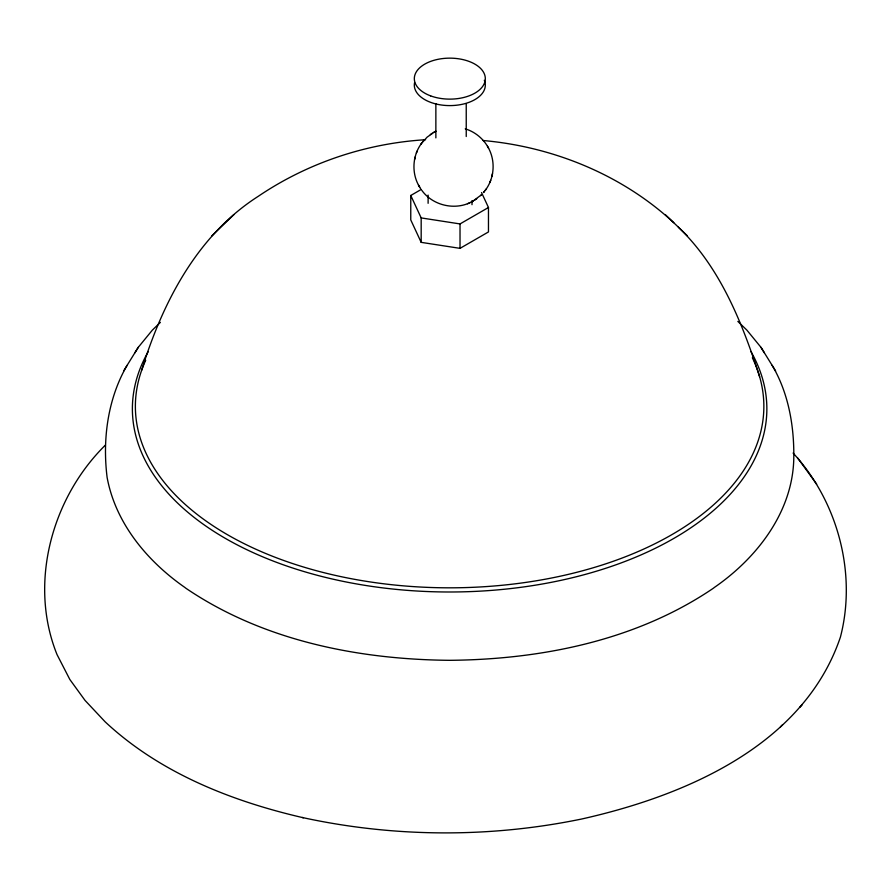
<?xml version="1.0" encoding="UTF-8"?>
<svg xmlns="http://www.w3.org/2000/svg" width="891" height="891" viewBox="0 0 891 891"><rect width="100%" height="100%" fill="white"/><g stroke="black" fill="none" stroke-linecap="round" stroke-linejoin="round"><path stroke-width="1.34" d="M421.254 143.729C412.488 155.78 411.508 172.876 418.904 185.829M485.818 189.594C494.572 177.543 495.552 160.436 488.168 147.483M414.538 159.701L414.783 158.576M414.861 158.186L415.106 157.05M491.955 176.273L492.2 175.137M492.289 174.747L492.523 173.611M141.691 370.188C162.418 302.829 197.078 235.447 258.134 196.399C307.573 162.897 365.978 143.362 425.564 139.709M416.375 152.962L416.665 152.238M416.799 151.882L417.088 151.158M489.983 182.154L490.273 181.441M490.406 181.073L490.696 180.35M127.101 365.332C107.7 398.8 102.376 439.319 107.109 477.387C115.518 523.262 147.26 561.219 184.715 587.336L186.019 588.338C263.001 640.551 357.848 659.485 449.621 660.32C541.383 659.485 636.23 640.551 713.212 588.338L714.515 587.336C757.127 557.877 792.99 511.601 793.792 457.907C794.237 426.054 788.535 393.02 772.141 365.332M134.853 352.858L138.239 347.356L152.383 330.093L160.38 322.386M123.593 371.035L138.239 347.356M421.465 143.44L427.067 137.192L434.596 131.89M483.468 192.579L485.606 189.872M420.797 144.364L421.911 142.805M485.15 190.507L486.263 188.959M105.283 445.21C51.645 498.069 28.356 583.661 57.046 654.618L69.854 679.51L85.024 700.393L105.127 721.81C159.456 772.597 230.691 800.886 302.216 817.493C393.098 837.317 488.023 838.008 579.183 819.52L580.809 819.208C684.333 796.142 803.649 745.856 840.425 637.065C857.008 573.136 837.651 501.477 793.101 453.074M422.88 141.58L423.381 140.99M423.604 140.733L424.105 140.154M483.679 192.322L484.192 191.732M799.784 707.309L801.967 705.104M780.46 726.856L782.543 724.773M472.475 201.422L481.118 195.062M480.572 195.597L481.34 194.851M233.954 214.586L211.846 235.837M430.308 134.574L431.144 134.006M431.6 133.695L432.425 133.149M474.647 200.174L475.46 199.617M475.917 199.306L476.763 198.738M481.53 192.556L488.468 207.503L488.468 231.938L460.023 248.355L421.176 242.352L410.762 219.921L410.762 195.485L421.432 189.326M410.762 195.485L421.176 217.916L460.023 223.931L488.468 207.503M435.142 131.601L435.955 131.166L433.761 132.347M421.833 190.384C432.837 205.71 455.39 210.811 471.929 201.711M471.116 202.146L473.31 200.976M467.463 203.727L468.254 203.415M468.889 203.148L469.702 202.814M482.955 140.5C552.999 146.692 622.007 174.703 673.785 222.728M302.216 817.493L303.463 817.715M465.247 128.85C475.215 131.846 483.791 139.041 488.602 148.251M678.363 227.194C720.106 267.133 742.248 322.776 759.622 376.704M665.276 214.586L687.384 235.837M737.848 321.417L746.847 330.093L760.992 347.356L775.649 371.035M797.746 458.074L816.679 484.181M418.469 185.072L420.485 188.491M760.992 347.356L764.378 352.858M487.41 146.146L487.822 146.881M419.238 186.442L419.65 187.177M472.007 200.575L472.007 204.674M466.238 103.579L466.238 136.512M460.023 223.931L460.023 248.355M435.866 103.579L435.866 137.882M428.114 195.096L428.114 203.315M421.176 217.916L421.176 242.352M752.36 357.77A314.245 181.43 0 0 1 451.86 587.815A314.245 181.43 0 0 1 145.701 360.265M750.946 351.555A317.241 183.156 0 0 1 449.621 591.992A317.241 183.156 0 0 1 148.296 351.555M484.314 80.279A35.495 20.493 0 0 1 451.915 105.561A35.495 20.493 0 0 1 414.571 82.663M430.62 95.872A35.495 20.493 0 0 0 485.272 79.622A35.495 20.493 0 0 0 433.561 60.421A35.495 20.493 0 0 0 430.62 95.872"/></g></svg>
